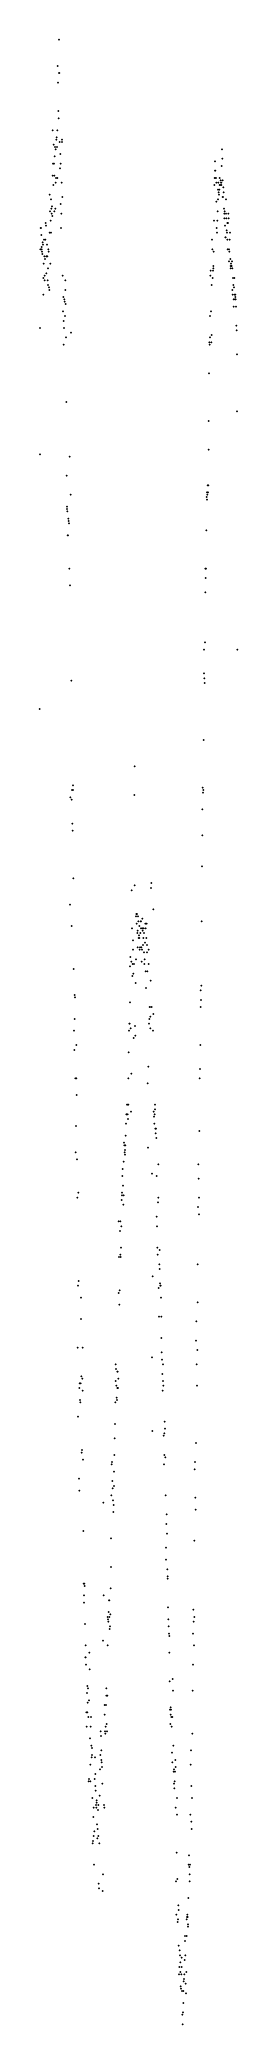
# Model space of a CAD drawing. Header units: metres. Extents: x 0 to 360, y -1788 to 1810.
import ezdxf

# ---------------------------------------------------------------- set-up
doc = ezdxf.new("R2010")
doc.units = ezdxf.units.M

msp = doc.modelspace()

# ---------------------------------------------------------------- linework, layer by layer
for p in [(35.5, 1810.1), (33, 1762.6), (33.5, 1732.3), (35, 1749.6), (36, 1749.6), (34, 1680.5), (34.5, 1667.5), (24, 1645.9), (25.5, 1620), (30.5, 1628.6), (31, 1633), (32.5, 1645.9), (36.5, 1624.3), (40.5, 1624.3), (41, 1628.6), (24.5, 1585.4), (26, 1585.4), (27.5, 1598.4), (28, 1615.7), (29.5, 1611.4), (31.5, 1615.7), (37.5, 1602.7), (38, 1585.4), (319, 1589.8), (331.5, 1611.4), (332, 1594.1), (23.5, 1563.8), (27, 1563.8), (29, 1550.9), (30, 1559.5), (32, 1559.5), (37, 1576.8), (40, 1550.9), (318, 1559.5), (318.5, 1572.5), (319.5, 1572.5), (320, 1559.5), (320.5, 1559.5), (321, 1550.9), (325, 1550.9), (327.5, 1559.5), (329, 1555.2), (329.5, 1550.9), (330.5, 1550.9), (331, 1581.1), (332.5, 1555.2), (18.5, 1529.3), (20.5, 1520.6), (25, 1546.6), (38.5, 1512), (41.5, 1525), (317.5, 1546.6), (321.5, 1516.3), (324, 1520.6), (324.5, 1537.9), (325.5, 1533.6), (326, 1529.3), (326.5, 1537.9), (327, 1546.6), (328, 1546.6), (328.5, 1546.6), (330, 1546.6), (333, 1525), (333.5, 1525), (334, 1542.2), (334.5, 1533.6), (339, 1520.6), (11, 1477.4), (19, 1499), (20, 1481.8), (21.5, 1503.4), (22, 1494.7), (22.5, 1507.7), (23, 1490.4), (26.5, 1499), (28.5, 1503.4), (39.5, 1494.7), (317, 1481.8), (323, 1481.8), (323.5, 1499), (335, 1503.4), (335.5, 1486.1), (336, 1494.7), (336.5, 1499), (338.5, 1494.7), (339.5, 1486.1), (341, 1477.4), (342.5, 1477.4), (343, 1494.7), (343.5, 1486.1), (2, 1468.8), (2.5, 1468.8), (3, 1455.8), (5.5, 1442.9), (8, 1447.2), (10.5, 1447.2), (11.5, 1473.1), (18, 1460.2), (21, 1460.2), (39, 1468.8), (313.5, 1447.2), (322, 1468.8), (322.5, 1460.2), (337, 1473.1), (337.5, 1451.5), (338, 1451.5), (340, 1464.5), (340.5, 1460.2), (341.5, 1447.2), (345.5, 1447.2), (346, 1460.2), (1.5, 1429.9), (3.5, 1434.2), (4, 1429.9), (4.5, 1425.6), (5, 1421.3), (6, 1438.6), (7.5, 1404), (8.5, 1417), (10, 1412.6), (12, 1417), (13, 1417), (13.5, 1438.6), (14, 1417), (16, 1429.9), (16.5, 1425.6), (19.5, 1404), (314, 1429.9), (316.5, 1425.6), (342, 1429.9), (344, 1429.9), (344.5, 1408.3), (345, 1425.6), (346.5, 1412.6), (348, 1404), (349.5, 1408.3), (6.5, 1378.1), (9, 1373.8), (9.5, 1382.4), (12.5, 1386.7), (14.5, 1373.8), (15.5, 1395.4), (42, 1382.4), (47, 1373.8), (310.5, 1382.4), (311, 1391), (314.5, 1378.1), (315, 1391), (315.5, 1399.7), (316, 1395.4), (347, 1395.4), (347.5, 1399.7), (348.5, 1399.7), (349, 1399.7), (350, 1395.4), (351.5, 1378.1), (354, 1378.1), (7, 1347.8), (15, 1365.1), (17, 1360.8), (17.5, 1356.5), (43, 1343.5), (45, 1339.2), (45.5, 1334.9), (46.5, 1356.5), (313, 1365.1), (350.5, 1356.5), (351, 1347.8), (352, 1365.1), (352.5, 1339.2), (353.5, 1360.8), (354.5, 1347.8), (355, 1339.2), (355.5, 1343.5), (356, 1347.8), (356.5, 1339.2), (42.5, 1317.6), (43.5, 1300.3), (46, 1309), (47.5, 1330.6), (310, 1309), (311.5, 1317.6), (353, 1326.2), (357, 1326.2), (1, 1287.4), (44.5, 1287.4), (48, 1270.1), (57, 1278.7), (308.5, 1261.4), (309.5, 1270.1), (312, 1261.4), (312.5, 1274.4), (357.5, 1291.7), (358, 1283), (44, 1257.1), (309, 1257.1), (358.5, 1239.8), (308, 1205.3), (48.5, 1153.4), (307.5, 1118.9), (359, 1136.2), (0.5, 1058.4), (54.5, 1054.1), (307, 1067), (49, 1019.5), (56.5, 985), (303.5, 980.6), (304, 989.3), (304.5, 976.3), (305, 985), (305.5, 1002.2), (306, 989.3), (306.5, 1002.2), (49.5, 959), (50, 963.4), (50.5, 954.7), (52, 941.8), (52.5, 941.8), (53, 937.4), (51, 911.5), (51.5, 911.5), (53.5, 933.1), (303, 920.2), (54, 851), (301.5, 851), (302, 833.8), (302.5, 851), (55, 820.8), (301, 807.8), (299, 704.2), (300.5, 717.1), (359.5, 704.2), (57.5, 648), (298.5, 661), (299.5, 652.3), (300, 643.7), (0, 596.2), (298, 540), (172.5, 492.5), (56, 436.3), (58.5, 432), (59, 449.3), (60.5, 457.9), (61, 449.3), (172, 440.6), (296.5, 453.6), (297, 445), (297.5, 449.3), (296, 414.7), (59.5, 388.8), (60, 375.8), (295.5, 367.2), (61.5, 289.4), (295, 311), (167.5, 267.8), (173, 276.5), (202.5, 272.2), (203, 280.8), (55.5, 241.9), (175.5, 220.3), (176, 224.6), (177, 224.6), (179, 220.3), (187, 216), (206.5, 233.3), (58, 203), (168, 198.7), (176.5, 207.4), (177.5, 190.1), (178.5, 194.4), (179.5, 211.7), (180, 181.4), (180.5, 185.8), (181, 203), (181.5, 181.4), (183, 190.1), (183.5, 211.7), (184, 211.7), (184.5, 198.7), (186.5, 198.7), (187.5, 194.4), (188.5, 181.4), (189, 198.7), (189.5, 190.1), (192, 207.4), (192.5, 198.7), (194, 181.4), (194.5, 207.4), (294.5, 211.7), (165, 146.9), (169.5, 159.8), (170, 177.1), (178, 164.2), (182, 159.8), (182.5, 164.2), (185, 164.2), (186, 159.8), (188, 168.5), (190, 155.5), (191.5, 172.8), (195, 155.5), (195.5, 168.5), (198, 159.8), (62, 125.3), (164.5, 129.6), (167, 138.2), (168.5, 112.3), (169, 133.9), (170.5, 116.6), (171.5, 133.9), (175, 142.6), (185.5, 138.2), (190.5, 133.9), (191, 142.6), (193, 121), (196, 121), (198.5, 133.9), (64, 77.8), (64.5, 73.4), (174.5, 99.4), (193.5, 90.7), (202, 103.7), (293, 86.4), (294, 95), (164, 64.8), (200, 56.2), (200.5, 56.2), (201, 38.9), (203.5, 56.2), (207, 43.2), (292.5, 56.2), (293.5, 69.1), (62.5, 13), (63.5, 34.6), (162.5, 13), (163, 25.9), (163.5, 25.9), (165.5, 17.3), (171, 0), (173.5, 21.6), (174, 4.3), (199, 25.9), (199.5, 34.6), (201.5, 17.3), (206, 13), (63, -21.6), (67, -13), (162, -25.9), (292, -13), (166.5, -64.8), (197.5, -51.8), (291.5, -56.2), (65, -73.4), (66.5, -73.4), (67.5, -103.7), (161.5, -73.4), (196.5, -82.1), (291, -73.4), (157.5, -138.2), (158, -138.2), (158.5, -138.2), (159, -121), (159.5, -121), (160, -138.2), (161, -121), (166, -133.9), (207.5, -133.9), (208, -142.6), (209, -138.2), (209.5, -121), (210, -129.6), (66, -159.8), (156.5, -177.1), (157, -155.5), (160.5, -146.9), (208.5, -155.5), (210.5, -164.2), (211, -172.8), (211.5, -164.2), (290.5, -168.5), (65.5, -207.4), (153.5, -190.1), (154, -194.4), (154.5, -207.4), (155, -211.7), (155.5, -203), (156, -194.4), (197, -198.7), (212, -181.4), (68, -220.3), (150.5, -250.6), (151, -237.6), (153, -224.6), (204, -246.2), (212.5, -250.6), (215.5, -229), (288.5, -229), (70.5, -280.8), (149.5, -285.1), (150, -280.8), (151.5, -267.8), (152.5, -285.1), (289, -254.9), (68.5, -289.4), (149, -293.8), (152, -302.4), (215, -298.1), (216, -289.4), (288, -306.7), (289.5, -319.7), (290, -289.4), (144, -332.6), (146, -349.9), (146.5, -332.6), (148.5, -341.3), (213, -324), (213.5, -341.3), (147, -393.1), (148, -380.2), (214, -380.2), (214.5, -393.1), (218, -384.5), (144.5, -397.4), (147.5, -397.4), (217.5, -410.4), (218.5, -419), (287.5, -410.4), (70, -449.3), (71, -440.6), (143.5, -462.2), (145.5, -457.9), (205.5, -432), (216.5, -453.6), (219, -445), (219.5, -449.3), (220, -449.3), (75.5, -470.9), (145, -483.8), (220.5, -470.9), (287, -479.5), (75, -509.8), (217, -505.4), (221, -505.4), (285, -514.1), (69, -561.6), (78, -561.6), (221.5, -544.3), (222, -570.2), (284.5, -548.6), (286.5, -565.9), (138.5, -591.8), (139, -600.5), (141.5, -604.8), (142, -604.8), (204.5, -578.9), (222.5, -583.2), (223, -609.1), (224.5, -591.8), (285.5, -591.8), (72.5, -635), (73, -626.4), (74.5, -626.4), (76, -613.4), (77.5, -617.8), (78.5, -639.4), (138, -622.1), (139.5, -630.7), (141, -635), (142.5, -635), (143, -617.8), (223.5, -639.4), (224, -622.1), (225, -630.7), (286, -630.7), (73.5, -656.6), (74, -661), (137.5, -661), (140, -652.3), (140.5, -656.6), (69.5, -686.9), (137, -699.8), (205, -712.8), (227, -717.1), (227.5, -695.5), (228, -708.5), (76.5, -751.7), (77, -747.4), (136.5, -725.8), (225.5, -721.4), (284, -734.4), (79, -764.6), (131, -773.3), (131.5, -769), (135.5, -786.2), (136, -756), (226, -773.3), (226.5, -756), (228.5, -760.3), (282, -781.9), (282.5, -769), (71.5, -799.2), (72, -820.8), (132, -803.5), (132.5, -816.5), (133, -816.5), (135, -812.2), (116, -842.4), (130.5, -829.4), (133.5, -838.1), (134, -859.7), (134.5, -846.7), (229, -829.4), (283, -833.8), (283.5, -855.4), (79.5, -894.2), (230.5, -881.3), (231, -864), (231.5, -898.6), (130, -907.2), (229.5, -924.5), (281.5, -911.5), (129.5, -959), (230, -946.1), (232, -963.4), (80, -989.3), (81.5, -989.3), (82, -993.6), (129, -997.9), (232.5, -976.3), (233, -980.6), (80.5, -1023.8), (81, -1010.9), (116.5, -1010.9), (125.5, -1041.1), (126, -1019.5), (126.5, -1019.5), (233.5, -1032.5), (279.5, -1036.8), (82.5, -1062.7), (124, -1049.8), (124.5, -1054.1), (125, -1058.4), (127, -1049.8), (127.5, -1071.4), (128, -1067), (128.5, -1045.4), (234, -1054.1), (234.5, -1067), (280, -1058.4), (281, -1049.8), (84, -1101.6), (90.5, -1114.6), (115.5, -1093), (123.5, -1101.6), (235, -1080), (235.5, -1084.3), (236, -1114.6), (279, -1080), (280.5, -1101.6), (83, -1123.2), (83.5, -1123.2), (84.5, -1136.2), (91, -1144.8), (278.5, -1136.2), (86.5, -1175), (88, -1179.4), (121, -1179.4), (236.5, -1166.4), (242, -1162.1), (242.5, -1183.7), (278, -1183.7), (85, -1222.6), (86, -1188), (87, -1222.6), (87.5, -1205.3), (90, -1201), (118, -1209.6), (120.5, -1209.6), (121.5, -1192.3), (123, -1192.3), (237, -1218.2), (238.5, -1213.9), (239, -1218.2), (85.5, -1248.5), (88.5, -1231.2), (93, -1248.5), (93.5, -1231.2), (111, -1257.1), (118.5, -1226.9), (119, -1257.1), (120, -1248.5), (122, -1244.2), (122.5, -1257.1), (237.5, -1244.2), (238, -1226.9), (239.5, -1231.2), (240, -1248.5), (241.5, -1231.2), (91.5, -1270.1), (94, -1283), (95, -1287.4), (111.5, -1265.8), (112, -1291.7), (119.5, -1261.4), (243, -1283), (275, -1291.7), (277.5, -1261.4), (92.5, -1317.6), (94.5, -1304.6), (95.5, -1300.3), (100.5, -1304.6), (109.5, -1326.2), (110, -1326.2), (110.5, -1300.3), (112.5, -1309), (113, -1313.3), (113.5, -1321.9), (240.5, -1296), (241, -1313.3), (243.5, -1330.6), (244, -1326.2), (246, -1330.6), (246.5, -1309), (247, -1321.9), (274.5, -1317.6), (89, -1347.8), (89.5, -1343.5), (92, -1347.8), (100, -1343.5), (101, -1334.9), (101.5, -1356.5), (102, -1365.1), (114, -1352.2), (244.5, -1352.2), (245, -1360.8), (245.5, -1347.8), (275.5, -1356.5), (96, -1378.1), (98, -1395.4), (102.5, -1391), (103, -1395.4), (103.5, -1382.4), (104, -1386.7), (106, -1399.7), (106.5, -1391), (109, -1373.8), (117, -1391), (117.5, -1395.4), (247.5, -1395.4), (249.5, -1378.1), (277, -1378.1), (97.5, -1412.6), (99.5, -1438.6), (104.5, -1425.6), (105.5, -1434.2), (250, -1408.3), (274, -1408.3), (276, -1421.3), (276.5, -1434.2), (96.5, -1460.2), (97, -1455.8), (98.5, -1447.2), (105, -1451.5), (107, -1447.2), (108.5, -1460.2), (99, -1499), (249, -1477.4), (271, -1499), (271.5, -1481.8), (272, -1503.4), (273.5, -1499), (107.5, -1533.6), (108, -1542.2), (114.5, -1546.6), (115, -1516.3), (248, -1529.3), (250.5, -1525), (272.5, -1516.3), (273, -1529.3), (252, -1572.5), (252.5, -1581.1), (270.5, -1559.5), (248.5, -1589.8), (251, -1602.7), (251.5, -1598.4), (267.5, -1598.4), (268, -1594.1), (268.5, -1589.8), (269, -1594.1), (269.5, -1611.4), (270, -1607), (253, -1645.9), (254.5, -1654.6), (264, -1637.3), (264.5, -1628.6), (267, -1628.6), (254, -1684.8), (255, -1663.2), (255.5, -1676.2), (258, -1667.5), (258.5, -1684.8), (263.5, -1671.8), (265, -1663.2), (253.5, -1697.8), (256, -1693.4), (256.5, -1719.4), (257, -1723.7), (257.5, -1697.8), (262, -1710.7), (262.5, -1706.4), (263, -1697.8), (265.5, -1715), (266.5, -1693.4), (259, -1728), (261, -1749.6), (261.5, -1728), (266, -1732.3), (259.5, -1771.2), (260, -1788.5), (260.5, -1766.9)]:
    msp.add_point(p)

doc.saveas('drawing.dxf')
